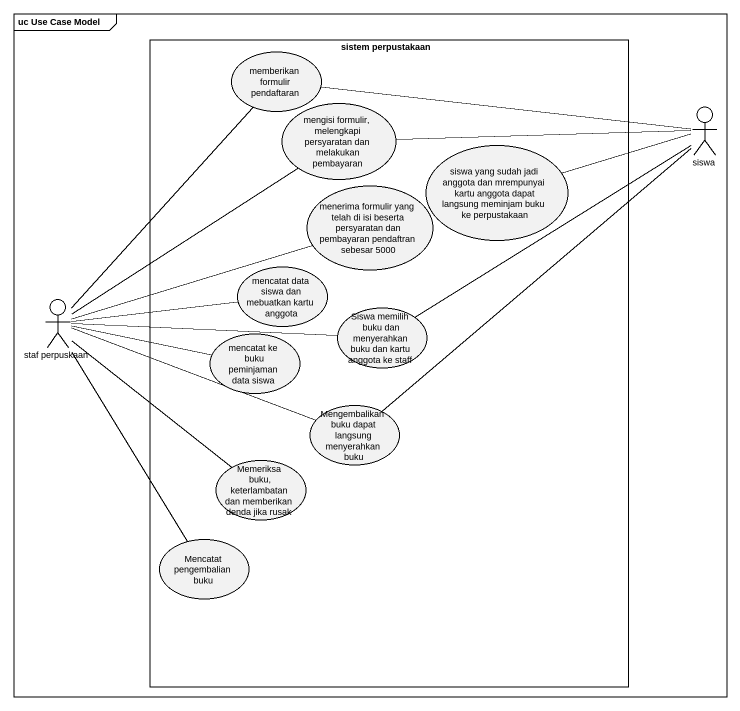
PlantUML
@startuml
mainframe uc Use Case Model
rectangle "sistem perpustakaan" as sistem_perpustakaan {
  usecase "memberikan formulir pendaftaran" as memberikan_formulir
  usecase "mengisi formulir, melengkapi persyaratan dan melakukan pembayaran" as mengisi_formulir_melengkapi
  usecase "siswa yang sudah jadi anggota dan mrempunyai kartu anggota dapat langsung meminjam buku ke perpustakaan" as siswa_yang_sudah_jadi
  usecase "menerima formulir yang telah di isi beserta persyaratan dan pembayaran pendaftran sebesar 5000" as menerima_formulir_yang
  usecase "mencatat data siswa dan mebuatkan kartu anggota" as mencatat_data_siswa_dan
  usecase "Siswa memilih buku dan menyerahkan buku dan kartu anggota ke staff" as Siswa_memilih_buku_dan
  usecase "mencatat ke buku peminjaman data siswa" as mencatat_ke_buku_peminjaman
  usecase "Mengembalikan buku dapat langsung menyerahkan buku" as Mengembalikan_buku_dapat
  usecase "Memeriksa buku, keterlambatan dan memberikan denda jika rusak" as Memeriksa_buku
  usecase "Mencatat pengembalian buku" as Mencatat_pengembalian_buku
}
actor siswa
actor "staf perpuskaan" as staf_perpuskaan
memberikan_formulir -right- siswa
mengisi_formulir_melengkapi -- staf_perpuskaan
siswa -left- mengisi_formulir_melengkapi
siswa -left- siswa_yang_sudah_jadi
siswa -left- Siswa_memilih_buku_dan
siswa -- Mengembalikan_buku_dapat
staf_perpuskaan -up- memberikan_formulir
staf_perpuskaan -right- menerima_formulir_yang
staf_perpuskaan -right- mencatat_data_siswa_dan
staf_perpuskaan -right- mencatat_ke_buku_peminjaman
staf_perpuskaan -- Memeriksa_buku
staf_perpuskaan -- Mencatat_pengembalian_buku
Siswa_memilih_buku_dan -left- staf_perpuskaan
Mengembalikan_buku_dapat -left- staf_perpuskaan
@enduml
